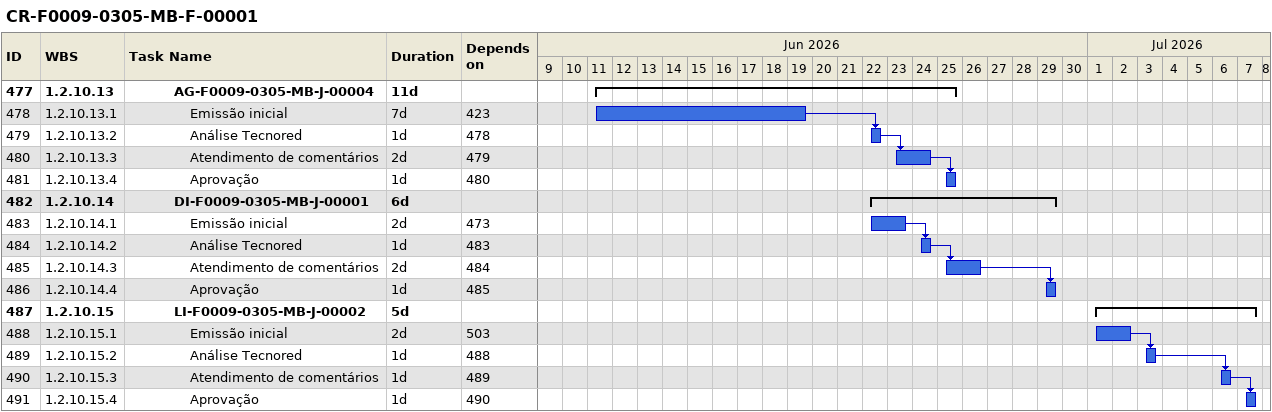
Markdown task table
CR-F0009-0305-MB-F-00001

| ID | WBS | Task | Duration | Start | Finish | Predecessors |
|---|---|---|---|---|---|---|
| 477 | 1.2.10.13 | **AG-F0009-0305-MB-J-00004** | 11d | 2026-06-11 | 2026-06-25 |  |
| 478 | 1.2.10.13.1 | Emissão inicial | 7d | 2026-06-11 | 2026-06-19 | 423 |
| 479 | 1.2.10.13.2 | Análise Tecnored | 1d | 2026-06-22 | 2026-06-22 | 478 |
| 480 | 1.2.10.13.3 | Atendimento de comentários | 2d | 2026-06-23 | 2026-06-24 | 479 |
| 481 | 1.2.10.13.4 | Aprovação | 1d | 2026-06-25 | 2026-06-25 | 480 |
| 482 | 1.2.10.14 | **DI-F0009-0305-MB-J-00001** | 6d | 2026-06-22 | 2026-06-29 |  |
| 483 | 1.2.10.14.1 | Emissão inicial | 2d | 2026-06-22 | 2026-06-23 | 473 |
| 484 | 1.2.10.14.2 | Análise Tecnored | 1d | 2026-06-24 | 2026-06-24 | 483 |
| 485 | 1.2.10.14.3 | Atendimento de comentários | 2d | 2026-06-25 | 2026-06-26 | 484 |
| 486 | 1.2.10.14.4 | Aprovação | 1d | 2026-06-29 | 2026-06-29 | 485 |
| 487 | 1.2.10.15 | **LI-F0009-0305-MB-J-00002** | 5d | 2026-07-01 | 2026-07-07 |  |
| 488 | 1.2.10.15.1 | Emissão inicial | 2d | 2026-07-01 | 2026-07-02 | 503 |
| 489 | 1.2.10.15.2 | Análise Tecnored | 1d | 2026-07-03 | 2026-07-03 | 488 |
| 490 | 1.2.10.15.3 | Atendimento de comentários | 1d | 2026-07-06 | 2026-07-06 | 489 |
| 491 | 1.2.10.15.4 | Aprovação | 1d | 2026-07-07 | 2026-07-07 | 490 |
